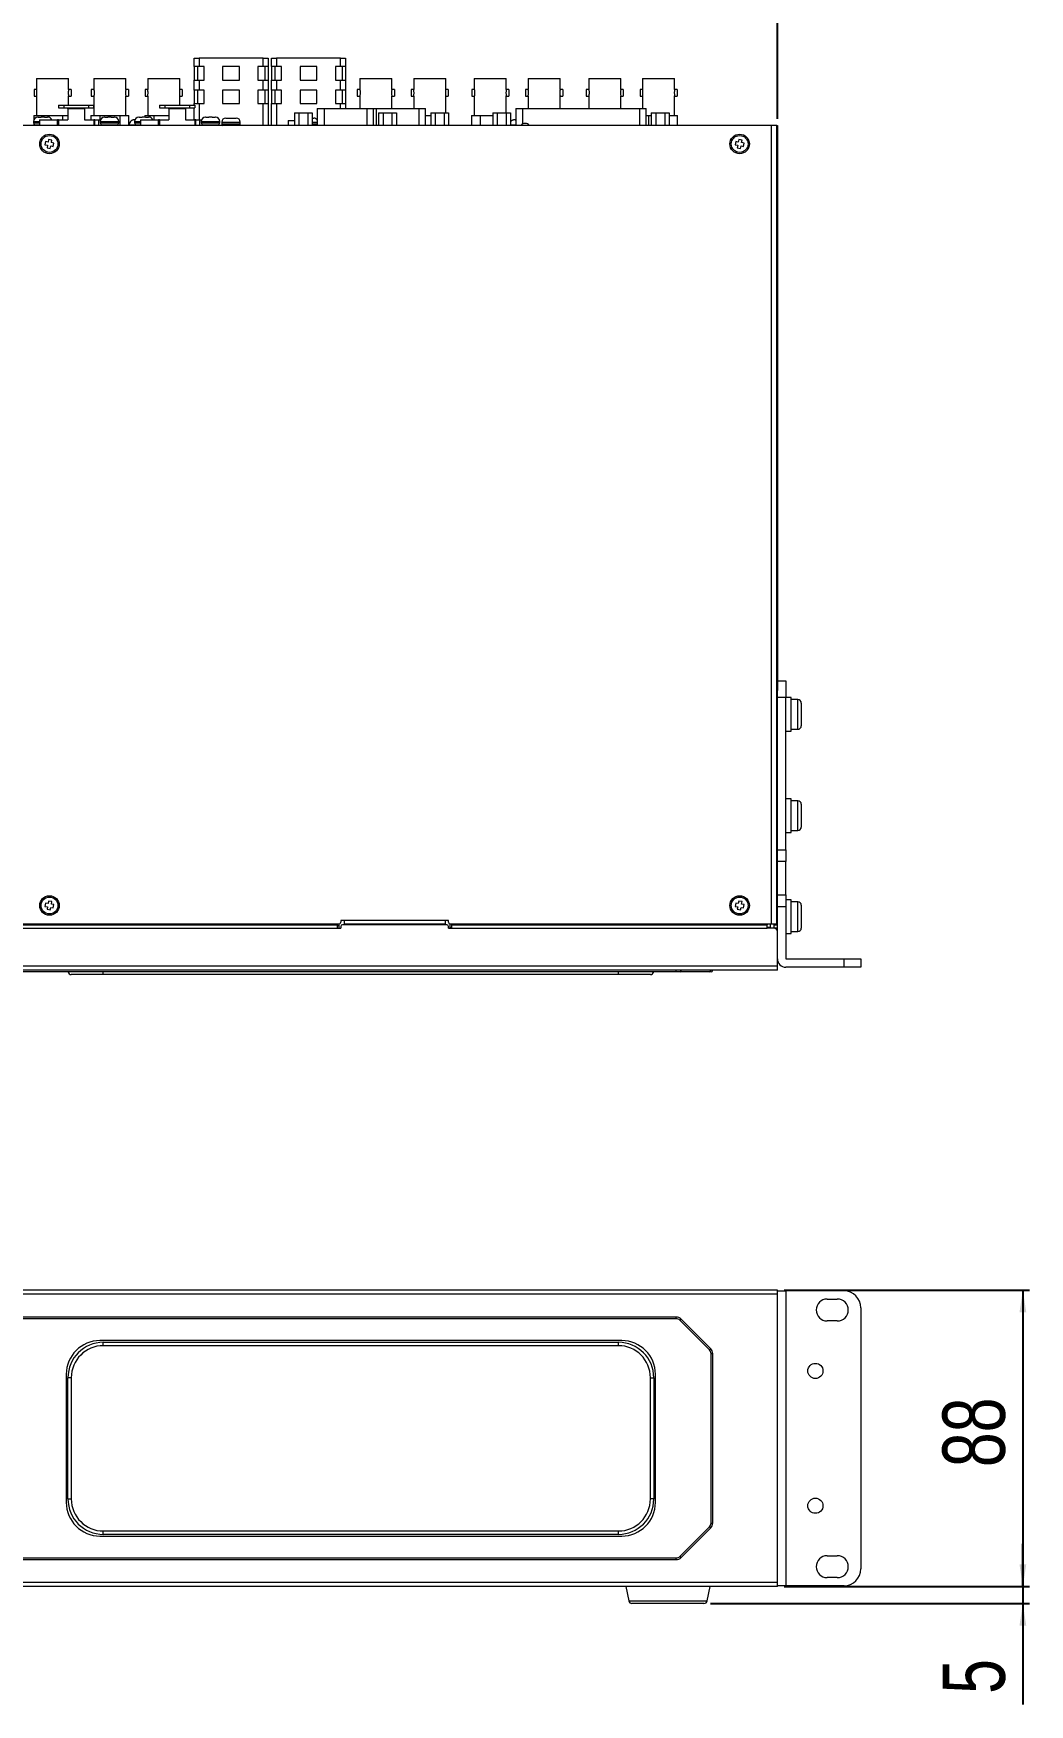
# Model space of a CAD drawing. Header units: millimetres. Extents: x 46 to 564, y 11 to 440.
# Drawn here: x 164.5 to 312.4, y 10.7 to 258.7 of the extents above; entities that cross this region are included whole.
import ezdxf

# ---------------------------------------------------------------- set-up
doc = ezdxf.new("R2010")
doc.units = ezdxf.units.MM
doc.layers.add('圖層0', color=5, linetype='Continuous')
doc.styles.add('SLDTEXTSTYLE0', font='TXT', dxfattribs={"width": 0.75})
doc.dimstyles.new('SLDDIMSTYLE0', dxfattribs={"dimtxt": 9.260417, "dimasz": 3.302, "dimexe": 0, "dimexo": 0.0625, "dimgap": 2.315104, "dimtad": 2, "dimlfac": 2, "dimrnd": 1e-09, "dimzin": 12, "dimdsep": 46, "dimtxsty": 'SLDTEXTSTYLE0', "dimsah": 1, "dimcen": 0.09, "dimadec": 0, "dimazin": 0, "dimtfac": 1, "dimtofl": 0, "dimtmove": 0, "dimatfit": 3, "dimfxl": 1, "dimtolj": 1, "dimtzin": 12, "dimarcsym": 0})
doc.dimstyles.new('SLDDIMSTYLE1', dxfattribs={"dimtxt": 9.260417, "dimasz": 3.302, "dimexe": 0, "dimexo": 0.0625, "dimgap": 2.315104, "dimtad": 2, "dimlfac": 2, "dimrnd": 1e-09, "dimzin": 12, "dimdsep": 46, "dimtxsty": 'SLDTEXTSTYLE0', "dimsah": 1, "dimcen": 0.09, "dimadec": 0, "dimazin": 0, "dimtfac": 1, "dimtofl": 0, "dimtmove": 0, "dimatfit": 3, "dimfxl": 1, "dimtolj": 1, "dimtzin": 12, "dimarcsym": 0})
doc.dimstyles.new('SLDDIMSTYLE2', dxfattribs={"dimtxt": 9.260417, "dimasz": 3.302, "dimexe": 0, "dimexo": 0.0625, "dimgap": 2.315104, "dimtad": 2, "dimlfac": 2, "dimrnd": 1e-09, "dimzin": 4, "dimdsep": 46, "dimtxsty": 'SLDTEXTSTYLE0', "dimsah": 1, "dimcen": 0.09, "dimadec": 0, "dimazin": 0, "dimtfac": 1, "dimtofl": 0, "dimtmove": 0, "dimatfit": 3, "dimfxl": 1, "dimtolj": 1, "dimtzin": 12, "dimarcsym": 0})

# ---------------------------------------------------------------- blocks, each defined once
blk = doc.blocks.new('*D1')
at = {"layer": '圖層0'}
for p, q in [((275.97, 72.23), (312.42, 72.23)), ((311.42, 72.23), (311.42, 28.23)), ((275.97, 28.23), (312.42, 28.23))]:
    blk.add_line(p, q, dxfattribs=at)
for points in [[(311.42, 72.23), (310.92, 68.92), (311.93, 68.92)], [(311.42, 28.23), (311.93, 31.53), (310.92, 31.53)]]:
    blk.add_solid(points, dxfattribs=at)
at = {"layer": '圖層0', "insert": (299.49, 45.95), "char_height": 9.26, "attachment_point": 1, "rotation": 90, "style": 'SLDTEXTSTYLE0'}
blk.add_mtext('88', dxfattribs=at)
blk = doc.blocks.new('*D2')
at = {"layer": '圖層0'}
for p, q in [((311.42, 28.23), (311.42, 34.58)), ((275.97, 28.23), (312.42, 28.23)), ((311.42, 28.23), (311.42, 25.73)), ((265.06, 25.73), (312.42, 25.73)), ((311.42, 25.73), (311.42, 10.72))]:
    blk.add_line(p, q, dxfattribs=at)
for points in [[(311.42, 28.23), (311.93, 31.53), (310.92, 31.53)], [(311.42, 25.73), (310.92, 22.42), (311.93, 22.42)]]:
    blk.add_solid(points, dxfattribs=at)
at = {"layer": '圖層0', "insert": (299.49, 12.31), "char_height": 9.26, "attachment_point": 1, "rotation": 90, "style": 'SLDTEXTSTYLE0'}
blk.add_mtext('5', dxfattribs=at)
blk = doc.blocks.new('*D3')
at = {"layer": '圖層0'}
for p, q in [((58.77, 246.04), (58.77, 263.26)), ((274.97, 246.04), (274.97, 263.26)), ((58.77, 262.26), (274.97, 262.26))]:
    blk.add_line(p, q, dxfattribs=at)
for points in [[(58.77, 262.26), (62.07, 261.75), (62.07, 262.77)], [(274.97, 262.26), (271.66, 262.77), (271.66, 261.75)]]:
    blk.add_solid(points, dxfattribs=at)
at = {"layer": '圖層0', "insert": (151.17, 274.2), "char_height": 9.26, "attachment_point": 1, "style": 'SLDTEXTSTYLE0'}
blk.add_mtext('432.40', dxfattribs=at)

msp = doc.modelspace()

# ---------------------------------------------------------------- linework, layer by layer
at = {"color": 7, "linetype": 'Continuous', "lineweight": 15}
for p, q in [((188.3362, 253.7908), (188.3362, 255.0408)), ((188.3362, 255.0408), (189.0862, 255.0408)), ((189.0862, 253.7908), (188.3362, 253.7908)), ((188.3362, 253.7908), (188.3362, 251.7908)), ((188.8362, 253.7908), (188.8362, 251.7908)), ((189.0862, 255.0408), (189.0862, 253.7908)), ((198.5863, 255.0408), (189.0862, 255.0408)), ((189.8362, 253.7908), (189.0862, 253.7908)), ((189.8362, 251.7908), (189.8362, 253.7908)), ((195.0862, 253.7908), (192.5862, 253.7908)), ((192.5862, 253.7908), (192.5862, 251.7908)), ((195.0862, 251.7908), (195.0862, 253.7908)), ((198.5863, 253.7908), (197.8362, 253.7908)), ((197.8362, 253.7908), (197.8362, 251.7908)), ((198.5863, 253.7908), (198.5863, 255.0408)), ((198.5863, 255.0408), (199.3362, 255.0408)), ((199.3362, 253.7908), (198.5863, 253.7908)), ((198.8363, 253.7908), (198.8363, 251.7908)), ((199.3362, 255.0408), (199.3362, 253.7908)), ((199.3362, 253.7908), (199.3362, 251.7908)), ((199.8362, 253.7908), (199.8362, 255.0408)), ((199.8362, 255.0408), (200.5863, 255.0408)), ((200.5863, 253.7908), (199.8362, 253.7908)), ((199.8362, 253.7908), (199.8362, 251.7908)), ((200.3362, 253.7908), (200.3362, 251.7908)), ((200.5863, 255.0408), (200.5863, 253.7908)), ((210.0862, 255.0408), (200.5863, 255.0408)), ((201.3362, 253.7908), (200.5863, 253.7908)), ((201.3362, 251.7908), (201.3362, 253.7908)), ((206.5862, 253.7908), (204.0863, 253.7908)), ((204.0863, 253.7908), (204.0863, 251.7908)), ((206.5862, 251.7908), (206.5862, 253.7908)), ((210.0862, 253.7908), (209.3362, 253.7908)), ((209.3362, 253.7908), (209.3362, 251.7908)), ((210.0862, 253.7908), (210.0862, 255.0408)), ((210.0862, 255.0408), (210.8362, 255.0408)), ((210.8362, 253.7908), (210.0862, 253.7908)), ((210.3362, 253.7908), (210.3362, 251.7908)), ((210.8362, 255.0408), (210.8362, 253.7908)), ((210.8362, 253.7908), (210.8362, 251.7908)), ((164.9602, 251.9908), (164.9602, 250.3596)), ((164.9602, 251.9908), (169.7102, 251.9908)), ((169.7102, 250.3658), (169.7102, 251.9908)), ((173.4602, 251.9908), (173.4602, 250.3658)), ((173.4602, 251.9908), (178.2102, 251.9908)), ((178.2102, 250.3658), (178.2102, 251.9908)), ((181.4602, 251.9908), (181.4602, 250.3596)), ((181.4602, 251.9908), (186.2102, 251.9908)), ((186.2102, 250.3658), (186.2102, 251.9908)), ((188.3362, 250.2908), (188.3362, 251.7908)), ((188.3362, 251.7908), (189.0862, 251.7908)), ((189.0862, 251.7908), (189.0862, 250.2908)), ((189.0862, 251.7908), (189.8362, 251.7908)), ((192.5862, 251.7908), (195.0862, 251.7908)), ((197.8362, 251.7908), (198.5863, 251.7908)), ((198.5863, 250.2908), (198.5863, 251.7908)), ((198.5863, 251.7908), (199.3362, 251.7908)), ((199.3362, 251.7908), (199.3362, 250.2908)), ((199.8362, 250.2908), (199.8362, 251.7908)), ((199.8362, 251.7908), (200.5863, 251.7908)), ((200.5863, 251.7908), (200.5863, 250.2908)), ((200.5863, 251.7908), (201.3362, 251.7908)), ((204.0863, 251.7908), (206.5862, 251.7908)), ((209.3362, 251.7908), (210.0862, 251.7908)), ((210.0862, 250.2908), (210.0862, 251.7908)), ((210.0862, 251.7908), (210.8362, 251.7908)), ((210.8362, 251.7908), (210.8362, 250.2908)), ((212.9602, 251.9908), (212.9602, 250.3658)), ((212.9602, 251.9908), (217.7102, 251.9908)), ((217.7102, 250.3658), (217.7102, 251.9908)), ((220.9602, 251.9908), (220.9602, 250.3596)), ((220.9602, 251.9908), (225.7102, 251.9908)), ((225.7102, 250.3658), (225.7102, 251.9908)), ((229.9602, 251.9908), (229.9602, 250.3658)), ((229.9602, 251.9908), (234.7102, 251.9908)), ((234.7102, 250.3658), (234.7102, 251.9908)), ((237.9602, 251.9908), (237.9602, 250.3596)), ((237.9602, 251.9908), (242.7102, 251.9908)), ((242.7102, 250.3658), (242.7102, 251.9908)), ((246.9602, 251.9908), (246.9602, 250.3658)), ((246.9602, 251.9908), (251.7102, 251.9908)), ((251.7102, 250.3658), (251.7102, 251.9908)), ((254.9602, 251.9908), (254.9602, 250.3596)), ((254.9602, 251.9908), (259.7102, 251.9908)), ((259.7102, 250.3658), (259.7102, 251.9908)), ((164.9615, 250.3658), (164.5852, 250.3658)), ((164.5852, 250.3658), (164.5852, 249.4158)), ((164.5852, 249.4158), (164.9602, 249.4158)), ((164.9602, 249.4158), (164.9602, 246.5408)), ((168.2338, 248.0408), (168.2338, 247.6408)), ((168.2338, 248.0408), (169.0131, 248.0408)), ((169.0131, 248.0408), (169.0131, 247.6408)), ((169.0131, 248.0408), (172.6545, 248.0408)), ((169.709, 249.4158), (170.0852, 249.4158)), ((170.0852, 250.3658), (169.7102, 250.3658)), ((169.7102, 248.0408), (169.7102, 249.422)), ((170.0852, 250.3658), (170.0852, 249.4158)), ((172.6545, 248.0408), (172.6545, 247.6408)), ((172.6545, 248.0408), (173.4338, 248.0408)), ((173.4602, 250.3658), (173.0852, 250.3658)), ((173.0852, 250.3658), (173.0852, 249.4158)), ((173.0852, 249.4158), (173.4615, 249.4158)), ((173.4338, 248.0408), (173.4338, 247.6408)), ((173.4602, 249.422), (173.4602, 246.5408)), ((178.209, 249.4158), (178.5852, 249.4158)), ((178.5852, 250.3658), (178.2102, 250.3658)), ((178.2102, 246.5408), (178.2102, 249.422)), ((178.5852, 250.3658), (178.5852, 249.4158)), ((181.4615, 250.3658), (181.0852, 250.3658)), ((181.0852, 250.3658), (181.0852, 249.4158)), ((181.0852, 249.4158), (181.4602, 249.4158)), ((181.4602, 249.4158), (181.4602, 246.5408)), ((183.2338, 248.0408), (183.2338, 247.6408)), ((183.2338, 248.0408), (184.0131, 248.0408)), ((184.0131, 248.0408), (184.0131, 247.6408)), ((184.0131, 248.0408), (187.6545, 248.0408)), ((186.209, 249.4158), (186.5852, 249.4158)), ((186.5852, 250.3658), (186.2102, 250.3658)), ((186.2102, 248.0408), (186.2102, 249.422)), ((186.5852, 250.3658), (186.5852, 249.4158)), ((187.6545, 248.0408), (187.6545, 247.6408)), ((187.6545, 248.0408), (188.4338, 248.0408)), ((189.0862, 250.2908), (188.3362, 250.2908)), ((188.3362, 250.2908), (188.3362, 248.2908)), ((188.3362, 248.0408), (188.3362, 248.2908)), ((188.3362, 248.2908), (189.0862, 248.2908)), ((188.4338, 248.0408), (188.4338, 247.6408)), ((188.8362, 250.2908), (188.8362, 248.2908)), ((189.8362, 250.2908), (189.0862, 250.2908)), ((189.0862, 248.2908), (189.8362, 248.2908)), ((189.8362, 248.2908), (189.8362, 250.2908)), ((192.5862, 250.2908), (192.5862, 248.2908)), ((195.0862, 250.2908), (192.5862, 250.2908)), ((192.5862, 248.2908), (195.0862, 248.2908)), ((195.0862, 248.2908), (195.0862, 250.2908)), ((198.5863, 250.2908), (197.8362, 250.2908)), ((197.8362, 250.2908), (197.8362, 248.2908)), ((197.8362, 248.2908), (198.5863, 248.2908)), ((199.3362, 250.2908), (198.5863, 250.2908)), ((198.5863, 248.2908), (199.3362, 248.2908)), ((198.8363, 250.2908), (198.8363, 248.2908)), ((199.3362, 250.2908), (199.3362, 248.2908)), ((199.3362, 248.2908), (199.3362, 245.0489)), ((200.5863, 250.2908), (199.8362, 250.2908)), ((199.8362, 250.2908), (199.8362, 248.2908)), ((199.8362, 245.0489), (199.8362, 248.2908)), ((199.8362, 248.2908), (200.5863, 248.2908)), ((200.3362, 250.2908), (200.3362, 248.2908)), ((201.3362, 250.2908), (200.5863, 250.2908)), ((200.5863, 248.2908), (201.3362, 248.2908)), ((201.3362, 248.2908), (201.3362, 250.2908)), ((204.0863, 250.2908), (204.0863, 248.2908)), ((206.5862, 250.2908), (204.0863, 250.2908)), ((204.0863, 248.2908), (206.5862, 248.2908)), ((206.5862, 248.2908), (206.5862, 250.2908)), ((210.0862, 250.2908), (209.3362, 250.2908)), ((209.3362, 250.2908), (209.3362, 248.2908)), ((209.3362, 248.2908), (210.0862, 248.2908)), ((210.8362, 250.2908), (210.0862, 250.2908)), ((210.0862, 248.2908), (210.8362, 248.2908)), ((210.3362, 250.2908), (210.3362, 248.2908)), ((210.8362, 250.2908), (210.8362, 248.2908)), ((210.8362, 248.2908), (210.8362, 247.5408)), ((212.9602, 250.3658), (212.5852, 250.3658)), ((212.5852, 250.3658), (212.5852, 249.4158)), ((212.5852, 249.4158), (212.9615, 249.4158)), ((212.9602, 249.422), (212.9602, 247.5408)), ((217.709, 249.4158), (218.0852, 249.4158)), ((218.0852, 250.3658), (217.7102, 250.3658)), ((217.7102, 247.5408), (217.7102, 249.422)), ((218.0852, 250.3658), (218.0852, 249.4158)), ((220.9615, 250.3658), (220.5852, 250.3658)), ((220.5852, 250.3658), (220.5852, 249.4158)), ((220.5852, 249.4158), (220.9602, 249.4158)), ((220.9602, 249.4158), (220.9602, 247.5408)), ((225.709, 249.4158), (226.0852, 249.4158)), ((226.0852, 250.3658), (225.7102, 250.3658)), ((225.7102, 246.9408), (225.7102, 249.422)), ((226.0852, 250.3658), (226.0852, 249.4158)), ((229.9602, 250.3658), (229.5852, 250.3658)), ((229.5852, 250.3658), (229.5852, 249.4158)), ((229.5852, 249.4158), (229.9615, 249.4158)), ((229.9602, 249.422), (229.9602, 246.5408)), ((234.709, 249.4158), (235.0852, 249.4158)), ((235.0852, 250.3658), (234.7102, 250.3658)), ((234.7102, 246.9408), (234.7102, 249.422)), ((235.0852, 250.3658), (235.0852, 249.4158)), ((237.9615, 250.3658), (237.5852, 250.3658)), ((237.5852, 250.3658), (237.5852, 249.4158)), ((237.5852, 249.4158), (237.9602, 249.4158)), ((237.9602, 249.4158), (237.9602, 247.5408)), ((242.709, 249.4158), (243.0852, 249.4158)), ((243.0852, 250.3658), (242.7102, 250.3658)), ((242.7102, 247.5408), (242.7102, 249.422)), ((243.0852, 250.3658), (243.0852, 249.4158)), ((246.9602, 250.3658), (246.5852, 250.3658)), ((246.5852, 250.3658), (246.5852, 249.4158)), ((246.5852, 249.4158), (246.9615, 249.4158)), ((246.9602, 249.422), (246.9602, 247.5408)), ((251.709, 249.4158), (252.0852, 249.4158)), ((252.0852, 250.3658), (251.7102, 250.3658)), ((251.7102, 247.5408), (251.7102, 249.422)), ((252.0852, 250.3658), (252.0852, 249.4158)), ((254.9615, 250.3658), (254.5852, 250.3658)), ((254.5852, 250.3658), (254.5852, 249.4158)), ((254.5852, 249.4158), (254.9602, 249.4158)), ((254.9602, 249.4158), (254.9602, 247.5408)), ((259.709, 249.4158), (260.0852, 249.4158)), ((260.0852, 250.3658), (259.7102, 250.3658)), ((259.7102, 246.5408), (259.7102, 249.422)), ((260.0852, 250.3658), (260.0852, 249.4158)), ((164.5088, 245.6408), (164.5088, 245.4408)), ((164.5352, 246.5408), (164.5352, 245.8242)), ((164.5352, 246.5408), (165.8522, 246.5408)), ((165.2033, 246.2908), (165.1361, 246.2878)), ((165.2033, 246.2908), (165.6338, 246.2908)), ((165.4088, 245.8908), (165.4088, 245.0489)), ((165.4088, 245.8908), (168.0838, 245.8908)), ((165.6346, 246.2878), (165.6338, 246.2908)), ((165.8522, 246.5408), (165.8522, 246.2903)), ((165.8522, 246.5408), (167.3352, 246.5408)), ((166.1338, 246.2908), (166.1331, 246.2878)), ((166.1338, 246.2908), (166.5644, 246.2908)), ((166.6316, 246.2878), (166.5644, 246.2908)), ((167.3352, 246.5408), (168.8183, 246.5408)), ((168.0838, 245.0489), (168.0838, 245.8908)), ((168.1923, 245.8908), (168.0838, 245.8908)), ((168.1923, 245.8908), (168.1923, 245.0489)), ((168.1923, 245.8908), (169.5838, 245.8908)), ((168.2338, 247.6408), (169.0131, 247.6408)), ((168.8183, 246.5408), (168.8183, 245.8908)), ((168.8183, 246.5408), (169.5838, 246.5408)), ((169.0131, 247.6408), (172.6545, 247.6408)), ((169.5666, 247.6304), (169.48, 247.6304)), ((172.0838, 247.5158), (169.5838, 247.5158)), ((169.5838, 247.5158), (169.5838, 245.8908)), ((172.0838, 247.5158), (172.0838, 245.8908)), ((172.0838, 245.8908), (173.4754, 245.8908)), ((172.1877, 247.6304), (172.1011, 247.6304)), ((172.6545, 247.6408), (173.4338, 247.6408)), ((173.0352, 246.5408), (173.0352, 245.8908)), ((173.0352, 246.5408), (174.3522, 246.5408)), ((173.4754, 245.8908), (173.4754, 245.0489)), ((173.5838, 245.8908), (173.4754, 245.8908)), ((173.5838, 245.0489), (173.5838, 245.8908)), ((173.5838, 245.8908), (174.1671, 245.8908)), ((174.1671, 245.8908), (174.1671, 245.0489)), ((174.1671, 245.8908), (174.4588, 245.8908)), ((174.3522, 246.5408), (174.3522, 245.8908)), ((174.3522, 246.5408), (175.8352, 246.5408)), ((174.4088, 245.6408), (174.4088, 245.4408)), ((175.1033, 246.2908), (175.0361, 246.2878)), ((175.1033, 246.2908), (175.5338, 246.2908)), ((175.5346, 246.2878), (175.5338, 246.2908)), ((175.8352, 246.5408), (177.3183, 246.5408)), ((176.0338, 246.2908), (176.0331, 246.2878)), ((176.0338, 246.2908), (176.4644, 246.2908)), ((176.5316, 246.2878), (176.4644, 246.2908)), ((177.1588, 245.4408), (177.1588, 245.6408)), ((177.3183, 246.5408), (177.3183, 245.0489)), ((177.3183, 246.5408), (178.6352, 246.5408)), ((178.6352, 245.0489), (178.6352, 246.5408)), ((179.5088, 245.6408), (179.5088, 245.4408)), ((179.518, 245.8908), (179.5588, 245.8908)), ((180.2033, 246.2908), (180.1361, 246.2878)), ((180.2033, 246.2908), (180.6338, 246.2908)), ((180.4088, 245.8908), (180.4088, 245.0489)), ((180.4088, 245.8908), (183.0838, 245.8908)), ((180.6346, 246.2878), (180.6338, 246.2908)), ((181.0352, 246.5408), (181.0352, 246.2893)), ((181.0352, 246.5408), (182.3522, 246.5408)), ((181.1338, 246.2908), (181.1331, 246.2878)), ((181.1338, 246.2908), (181.5644, 246.2908)), ((181.6316, 246.2878), (181.5644, 246.2908)), ((182.3522, 246.5408), (182.3522, 245.8908)), ((182.3522, 246.5408), (183.8352, 246.5408)), ((183.0838, 245.0489), (183.0838, 245.8908)), ((183.1923, 245.8908), (183.0838, 245.8908)), ((183.1923, 245.8908), (183.1923, 245.0489)), ((183.1923, 245.8908), (184.5838, 245.8908)), ((183.2338, 247.6408), (184.0131, 247.6408)), ((183.8352, 246.5408), (184.5838, 246.5408)), ((184.0131, 247.6408), (187.6545, 247.6408)), ((184.5666, 247.6304), (184.48, 247.6304)), ((187.0838, 247.5158), (184.5838, 247.5158)), ((184.5838, 247.5158), (184.5838, 245.8908)), ((187.0838, 247.5158), (187.0838, 245.8908)), ((187.0838, 245.8908), (188.4754, 245.8908)), ((187.1877, 247.6304), (187.1011, 247.6304)), ((187.6545, 247.6408), (188.4338, 247.6408)), ((188.3362, 245.8908), (188.3362, 247.6408)), ((188.4754, 245.8908), (188.4754, 245.0489)), ((188.5838, 245.8908), (188.4754, 245.8908)), ((188.5838, 245.0489), (188.5838, 245.8908)), ((188.5838, 245.8908), (189.1671, 245.8908)), ((189.1671, 245.8908), (189.1671, 245.0489)), ((189.1671, 245.8908), (189.4588, 245.8908)), ((189.4088, 245.6408), (189.4088, 245.4408)), ((190.1033, 246.2908), (190.0361, 246.2878)), ((190.1033, 246.2908), (190.5338, 246.2908)), ((190.5346, 246.2878), (190.5338, 246.2908)), ((191.0338, 246.2908), (191.0331, 246.2878)), ((191.0338, 246.2908), (191.4644, 246.2908)), ((191.5316, 246.2878), (191.4644, 246.2908)), ((192.1588, 245.4408), (192.1588, 245.6408)), ((192.4602, 245.5408), (192.4602, 245.2908)), ((193.0602, 246.1408), (193.8352, 246.1408)), ((193.8352, 246.1408), (194.6102, 246.1408)), ((195.2102, 245.2908), (195.2102, 245.5408)), ((202.3162, 245.7908), (202.3162, 245.0489)), ((202.3162, 245.7908), (203.2383, 245.7908)), ((203.2383, 246.9408), (203.2383, 245.0489)), ((203.2383, 246.9408), (203.9023, 246.9408)), ((203.9023, 246.9408), (203.9023, 245.0489)), ((203.9023, 246.9408), (205.2302, 246.9408)), ((205.2302, 246.9408), (205.2302, 245.0489)), ((205.2302, 246.9408), (205.8942, 246.9408)), ((205.8942, 246.9408), (205.8942, 245.0489)), ((205.8942, 246.1408), (206.1102, 246.1408)), ((206.6462, 247.5408), (206.6462, 245.0489)), ((206.6462, 247.5408), (207.6462, 247.5408)), ((207.6462, 247.5408), (213.9863, 247.5408)), ((213.9863, 247.5408), (214.9863, 247.5408)), ((214.9863, 245.0489), (214.9863, 247.5408)), ((214.9863, 247.5408), (215.3962, 247.5408)), ((215.3962, 247.5408), (221.7363, 247.5408)), ((215.7383, 246.9408), (215.7383, 245.0489)), ((215.7383, 246.9408), (216.4023, 246.9408)), ((216.4023, 246.9408), (216.4023, 245.0489)), ((216.4023, 246.9408), (217.7302, 246.9408)), ((217.7302, 246.9408), (217.7302, 245.0489)), ((217.7302, 246.9408), (218.3942, 246.9408)), ((218.3942, 246.9408), (218.3942, 245.0489)), ((221.7363, 247.5408), (222.7363, 247.5408)), ((222.7363, 245.0489), (222.7363, 247.5408)), ((222.7363, 246.5408), (223.3352, 246.5408)), ((223.3352, 246.5408), (223.4883, 246.5408)), ((223.4883, 246.9408), (223.4883, 245.0489)), ((223.4883, 246.9408), (224.1523, 246.9408)), ((224.1523, 246.9408), (224.1523, 245.0489)), ((224.1523, 246.9408), (225.4802, 246.9408)), ((225.4802, 246.9408), (225.4802, 245.0489)), ((225.4802, 246.9408), (226.1442, 246.9408)), ((226.1442, 246.9408), (226.1442, 245.0489)), ((229.5352, 246.5408), (229.5352, 245.0489)), ((229.5352, 246.5408), (230.8522, 246.5408)), ((230.8522, 246.5408), (230.8522, 245.0489)), ((230.8522, 246.5408), (232.3352, 246.5408)), ((232.3352, 246.5408), (232.6883, 246.5408)), ((232.6883, 246.9408), (232.6883, 245.0489)), ((232.6883, 246.9408), (233.3523, 246.9408)), ((233.3523, 246.9408), (233.3523, 245.0489)), ((233.3523, 246.9408), (234.6802, 246.9408)), ((234.6802, 246.9408), (234.6802, 245.0489)), ((234.6802, 246.9408), (235.3442, 246.9408)), ((235.3442, 246.9408), (235.3442, 245.0489)), ((236.018, 245.8908), (236.1082, 245.8908)), ((236.1082, 247.5408), (236.1082, 245.0489)), ((236.1082, 247.5408), (237.1082, 247.5408)), ((237.1082, 247.5408), (254.4743, 247.5408)), ((254.4743, 247.5408), (255.4743, 247.5408)), ((255.4743, 245.0489), (255.4743, 247.5408)), ((255.4743, 246.5408), (255.8522, 246.5408)), ((255.8522, 246.5408), (255.8522, 245.0489)), ((255.8522, 246.5408), (256.2383, 246.5408)), ((256.2383, 246.9408), (256.2383, 245.0489)), ((256.2383, 246.9408), (256.9023, 246.9408)), ((256.9023, 246.9408), (256.9023, 245.0489)), ((256.9023, 246.9408), (258.2302, 246.9408)), ((258.2302, 246.9408), (258.2302, 245.0489)), ((258.2302, 246.9408), (258.8942, 246.9408)), ((258.8942, 246.9408), (258.8942, 245.0489)), ((258.8942, 246.5408), (260.1352, 246.5408)), ((260.1352, 245.0489), (260.1352, 246.5408)), ((274.1162, 245.0489), (59.6163, 245.0489)), ((164.5352, 245.3177), (164.5352, 245.0489)), ((164.8088, 245.1408), (165.4088, 245.1408)), ((165.1338, 245.1408), (165.1338, 245.0489)), ((174.7088, 245.1408), (176.8588, 245.1408)), ((175.0338, 245.1408), (175.0338, 245.0489)), ((176.5338, 245.0489), (176.5338, 245.1408)), ((178.7102, 245.1408), (178.7102, 245.0489)), ((179.8088, 245.1408), (180.4088, 245.1408)), ((180.1338, 245.1408), (180.1338, 245.0489)), ((189.7088, 245.1408), (191.8588, 245.1408)), ((190.0338, 245.1408), (190.0338, 245.0489)), ((191.5338, 245.0489), (191.5338, 245.1408)), ((274.1162, 126.5489), (274.1162, 245.0489)), ((274.8663, 245.0489), (274.1162, 245.0489)), ((274.8663, 126.5489), (274.8663, 245.0489)), ((274.8663, 245.0408), (274.9662, 245.0408)), ((274.9662, 245.0408), (274.9662, 161.1773)), ((166.2986, 242.6607), (166.2057, 242.1694)), ((166.2057, 242.1694), (166.5741, 242.0997)), ((166.6671, 242.591), (166.2986, 242.6607)), ((166.5741, 242.0997), (166.5045, 241.7312)), ((166.5045, 241.7312), (166.9958, 241.6383)), ((166.7367, 242.9595), (166.6671, 242.591)), ((167.228, 242.8666), (166.7367, 242.9595)), ((166.9958, 241.6383), (167.0654, 242.0068)), ((167.0654, 242.0068), (167.4339, 241.9371)), ((167.1584, 242.4981), (167.228, 242.8666)), ((167.5268, 242.4284), (167.1584, 242.4981)), ((167.4339, 241.9371), (167.5268, 242.4284)), ((268.7986, 242.6607), (268.7057, 242.1694)), ((268.7057, 242.1694), (269.0741, 242.0997)), ((269.1671, 242.591), (268.7986, 242.6607)), ((269.0741, 242.0997), (269.0045, 241.7312)), ((269.0045, 241.7312), (269.4958, 241.6383)), ((269.2367, 242.9595), (269.1671, 242.591)), ((269.728, 242.8666), (269.2367, 242.9595)), ((269.4958, 241.6383), (269.5654, 242.0068)), ((269.5654, 242.0068), (269.9339, 241.9371)), ((269.6583, 242.4981), (269.728, 242.8666)), ((270.0268, 242.4284), (269.6583, 242.4981)), ((269.9339, 241.9371), (270.0268, 242.4284)), ((274.9662, 162.6408), (276.2163, 162.6408)), ((276.2163, 162.6408), (276.2163, 160.1408)), ((274.9662, 160.1408), (274.9662, 161.1773)), ((276.2163, 160.1408), (274.9662, 160.1408)), ((274.9662, 137.5764), (274.9662, 160.1408)), ((277.0163, 160.1408), (276.2163, 160.1408)), ((276.2163, 137.5764), (276.2163, 160.1408)), ((277.0163, 155.1408), (277.0163, 160.1408)), ((278.0162, 159.8408), (277.0163, 159.8408)), ((278.5162, 159.3408), (278.5162, 155.9408)), ((276.2163, 155.1408), (277.0163, 155.1408)), ((277.0163, 155.4408), (278.0162, 155.4408)), ((277.0163, 145.1408), (276.2163, 145.1408)), ((277.0163, 140.1408), (277.0163, 145.1408)), ((278.0162, 144.8408), (277.0163, 144.8408)), ((278.5162, 144.3408), (278.5162, 140.9408)), ((276.2163, 140.1408), (277.0163, 140.1408)), ((277.0163, 140.4408), (278.0162, 140.4408)), ((274.9662, 137.5764), (276.2163, 137.5764)), ((274.9662, 135.8086), (274.9662, 137.5764)), ((276.2163, 137.5764), (276.2163, 135.8086)), ((276.2163, 135.8086), (274.9662, 135.8086)), ((274.9662, 130.8731), (274.9662, 135.8086)), ((276.2163, 130.8731), (276.2163, 135.8086)), ((166.2986, 129.6607), (166.2057, 129.1694)), ((166.2057, 129.1694), (166.5741, 129.0997)), ((166.6671, 129.591), (166.2986, 129.6607)), ((166.5741, 129.0997), (166.5045, 128.7312)), ((166.7367, 129.9595), (166.6671, 129.591)), ((167.228, 129.8666), (166.7367, 129.9595)), ((166.9958, 128.6383), (167.0654, 129.0068)), ((167.0654, 129.0068), (167.4339, 128.9371)), ((167.1584, 129.4981), (167.228, 129.8666)), ((167.5268, 129.4284), (167.1584, 129.4981)), ((167.4339, 128.9371), (167.5268, 129.4284)), ((268.7986, 129.6607), (268.7057, 129.1694)), ((268.7057, 129.1694), (269.0741, 129.0997)), ((269.1671, 129.591), (268.7986, 129.6607)), ((269.0741, 129.0997), (269.0045, 128.7312)), ((269.2367, 129.9595), (269.1671, 129.591)), ((269.728, 129.8666), (269.2367, 129.9595)), ((269.4958, 128.6383), (269.5654, 129.0068)), ((269.5654, 129.0068), (269.9339, 128.9371)), ((269.6583, 129.4981), (269.728, 129.8666)), ((270.0268, 129.4284), (269.6583, 129.4981)), ((269.9339, 128.9371), (270.0268, 129.4284)), ((274.9662, 130.8731), (276.2163, 130.8731)), ((274.9662, 129.1053), (274.9662, 130.8731)), ((276.2163, 129.1053), (274.9662, 129.1053)), ((274.9662, 125.4408), (274.9662, 129.1053)), ((276.2163, 130.8731), (276.2163, 129.1053)), ((277.0163, 130.1408), (276.2163, 130.1408)), ((276.2163, 129.1053), (276.2163, 121.3908)), ((277.0163, 125.1408), (277.0163, 130.1408)), ((278.0162, 129.8408), (277.0163, 129.8408)), ((278.5162, 129.3408), (278.5162, 125.9408)), ((209.8663, 126.5489), (123.8662, 126.5489)), ((166.5045, 128.7312), (166.9958, 128.6383)), ((209.6162, 126.5489), (209.6162, 126.4408)), ((209.8663, 126.5489), (209.8663, 125.9408)), ((210.6162, 127.0489), (210.1162, 127.0489)), ((210.1162, 127.0489), (210.1162, 126.7989)), ((225.6162, 127.0489), (210.6162, 127.0489)), ((210.6162, 127.0489), (210.6162, 126.5489)), ((225.6162, 126.5489), (210.6162, 126.5489)), ((210.6162, 126.4408), (210.6162, 126.5489)), ((226.1162, 127.0489), (225.6162, 127.0489)), ((225.6162, 127.0489), (225.6162, 126.5489)), ((225.6162, 126.5489), (225.6162, 126.4408)), ((226.1162, 126.7989), (226.1162, 127.0489)), ((226.3663, 125.9408), (226.3663, 126.5489)), ((274.1162, 126.5489), (226.3663, 126.5489)), ((226.6162, 126.4408), (226.6162, 126.5489)), ((269.0045, 128.7312), (269.4958, 128.6383)), ((273.4663, 126.5489), (273.4663, 126.4408)), ((273.9663, 125.9408), (273.9663, 126.5489)), ((274.8663, 126.5489), (274.1162, 126.5489)), ((274.4663, 126.5489), (274.4663, 126.4408)), ((274.8663, 126.6908), (274.9662, 126.6908)), ((124.1162, 126.4408), (209.6162, 126.4408)), ((124.1162, 125.9408), (209.6162, 125.9408)), ((209.6162, 126.4408), (209.6162, 125.9408)), ((209.6162, 126.3093), (209.8663, 126.3093)), ((209.6162, 125.9408), (210.1162, 125.9408)), ((210.1162, 126.1908), (210.1162, 125.9408)), ((225.8662, 126.4408), (210.3662, 126.4408)), ((226.1162, 125.9408), (226.1162, 126.1908)), ((226.1162, 125.9408), (226.6162, 125.9408)), ((226.6162, 125.9908), (226.3663, 125.9908)), ((226.6162, 126.4408), (273.4663, 126.4408)), ((226.6162, 125.9408), (226.6162, 126.4408)), ((226.6162, 125.9408), (273.4663, 125.9408)), ((273.4663, 125.9408), (273.4663, 126.4408)), ((273.4663, 126.0908), (273.9663, 126.0908)), ((273.9663, 125.9908), (273.4663, 125.9908)), ((274.4663, 125.9408), (273.4663, 125.9408)), ((274.4663, 126.4408), (274.9662, 126.4408)), ((274.4663, 125.9408), (274.4663, 126.4408)), ((274.9662, 125.9408), (274.4663, 125.9408)), ((274.9662, 120.2908), (274.9662, 125.4408)), ((276.2163, 125.1408), (277.0163, 125.1408)), ((277.0163, 125.4408), (278.0162, 125.4408)), ((274.9662, 120.2908), (58.7663, 120.2908)), ((274.9662, 119.6908), (58.7663, 119.6908)), ((259.952, 119.4408), (73.7805, 119.4408)), ((174.8662, 119.0408), (170.1162, 119.0408)), ((251.3662, 119.0408), (174.8662, 119.0408)), ((256.1162, 119.0408), (251.3662, 119.0408)), ((259.952, 119.4408), (259.952, 119.6908)), ((260.4824, 119.4408), (259.952, 119.4408)), ((264.8966, 119.4408), (260.4824, 119.4408)), ((265.1163, 119.4408), (264.8966, 119.4408)), ((274.9662, 119.6908), (274.9662, 120.2908)), ((276.2163, 121.3908), (284.8662, 121.3908)), ((284.8662, 120.1408), (276.2163, 120.1408)), ((284.8662, 120.1408), (284.8662, 121.3908)), ((284.8662, 121.3908), (287.3662, 121.3908)), ((287.3662, 120.1408), (284.8662, 120.1408)), ((287.3662, 121.3908), (287.3662, 120.1408)), ((274.9662, 72.2262), (58.7663, 72.2262)), ((274.9662, 71.6262), (274.9662, 72.2262)), ((274.9662, 72.1012), (276.2163, 72.1012)), ((276.2163, 72.1012), (276.2163, 28.3512)), ((284.8662, 72.1012), (276.2163, 72.1012)), ((274.9662, 71.6262), (58.7663, 71.6262)), ((274.9662, 28.8262), (274.9662, 71.6262)), ((282.3663, 70.9012), (283.8662, 70.9012)), ((287.3662, 69.6012), (287.3662, 30.8512)), ((259.952, 68.2262), (73.7805, 68.2262)), ((259.952, 67.9762), (73.7805, 67.9762)), ((259.952, 67.9762), (259.952, 68.2262)), ((264.8966, 63.3423), (260.4824, 67.7565)), ((260.6591, 67.9333), (265.0734, 63.5191)), ((283.8662, 67.6512), (282.3663, 67.6512)), ((251.8662, 64.7262), (174.3662, 64.7262)), ((174.8662, 63.9762), (174.8662, 64.4762)), ((174.8662, 64.4762), (251.3662, 64.4762)), ((251.3662, 63.9762), (174.8662, 63.9762)), ((251.3662, 63.9762), (251.3662, 64.4762)), ((265.1163, 62.812), (265.3662, 62.812)), ((265.1163, 37.6404), (265.1163, 62.812)), ((265.3662, 37.6404), (265.3662, 62.812)), ((169.3662, 59.7262), (169.3662, 40.7262)), ((256.8663, 40.7262), (256.8663, 59.7262)), ((170.1162, 59.2262), (169.6162, 59.2262)), ((169.6162, 41.2262), (169.6162, 59.2262)), ((170.1162, 59.2262), (170.1162, 41.2262)), ((256.1162, 41.2262), (256.1162, 59.2262)), ((256.1162, 59.2262), (256.6162, 59.2262)), ((256.6162, 59.2262), (256.6162, 41.2262)), ((169.6162, 41.2262), (170.1162, 41.2262)), ((256.6162, 41.2262), (256.1162, 41.2262)), ((265.1163, 37.6404), (265.3662, 37.6404)), ((174.3662, 35.7262), (251.8662, 35.7262)), ((174.8662, 35.9762), (174.8662, 36.4762)), ((174.8662, 36.4762), (251.3662, 36.4762)), ((251.3662, 35.9762), (174.8662, 35.9762)), ((251.3662, 35.9762), (251.3662, 36.4762)), ((260.4824, 32.6959), (264.8966, 37.1101)), ((265.0734, 36.9333), (260.6591, 32.5191)), ((73.7805, 32.4762), (259.952, 32.4762)), ((259.952, 32.2262), (259.952, 32.4762)), ((282.3663, 32.8012), (283.8662, 32.8012)), ((73.7805, 32.2262), (259.952, 32.2262)), ((274.9662, 28.8262), (58.7663, 28.8262)), ((274.9662, 28.2262), (58.7663, 28.2262)), ((252.4663, 28.2262), (252.8859, 26.1281)), ((264.5466, 26.1281), (264.9662, 28.2262)), ((274.9662, 28.2262), (274.9662, 28.8262)), ((276.2163, 28.3512), (274.9662, 28.3512)), ((284.8662, 28.3512), (276.2163, 28.3512)), ((283.8662, 29.5512), (282.3663, 29.5512)), ((258.7162, 25.7262), (253.3761, 25.7262)), ((264.0563, 25.7262), (258.7162, 25.7262))]:
    msp.add_line(p, q, dxfattribs=at)
at = {"color": 8, "linetype": 'Continuous', "lineweight": 15}
for p, q in [((189.0862, 248.2908), (189.0862, 245.8908)), ((198.5863, 245.0489), (198.5863, 248.2908)), ((200.5863, 248.2908), (200.5863, 245.0489)), ((210.0862, 247.5408), (210.0862, 248.2908)), ((164.5088, 245.6408), (165.4088, 245.6408)), ((174.4088, 245.6408), (177.1588, 245.6408)), ((179.5088, 245.6408), (180.4088, 245.6408)), ((189.4088, 245.6408), (192.1588, 245.6408)), ((192.4602, 245.5408), (193.8352, 245.5408)), ((193.8352, 245.5408), (195.2102, 245.5408)), ((205.8942, 245.5408), (206.6462, 245.5408)), ((207.6462, 247.5408), (207.6462, 245.0489)), ((213.9863, 247.5408), (213.9863, 245.0489)), ((215.3962, 247.5408), (215.3962, 245.0489)), ((221.7363, 247.5408), (221.7363, 245.0489)), ((237.1082, 247.5408), (237.1082, 245.2326)), ((254.4743, 247.5408), (254.4743, 245.0489)), ((164.5088, 245.4408), (165.4088, 245.4408)), ((174.4088, 245.4408), (177.1588, 245.4408)), ((178.7102, 245.1408), (179.8088, 245.1408)), ((179.5088, 245.4408), (180.4088, 245.4408)), ((189.4088, 245.4408), (192.1588, 245.4408)), ((192.4602, 245.2908), (193.8352, 245.2908)), ((193.8352, 245.2908), (195.2102, 245.2908)), ((205.8942, 245.2908), (206.6462, 245.2908)), ((235.3442, 245.1408), (236.1082, 245.1408)), ((278.0162, 155.4408), (278.0162, 159.8408)), ((278.0162, 140.4408), (278.0162, 144.8408)), ((278.0162, 125.4408), (278.0162, 129.8408)), ((174.8662, 119.0408), (174.8662, 119.4408)), ((251.3662, 119.0408), (251.3662, 119.4408)), ((252.8859, 26.1281), (264.5466, 26.1281))]:
    msp.add_line(p, q, dxfattribs=at)
at = {"color": 7, "linetype": 'Continuous', "lineweight": 15, "flags": 128}
for points in [[(165.6338, 246.2908), (165.6338, 246.2908)], [(166.1338, 246.2908), (166.1338, 246.2908)], [(175.5338, 246.2908), (175.5338, 246.2908)], [(176.0338, 246.2908), (176.0338, 246.2908)], [(180.6338, 246.2908), (180.6338, 246.2908)], [(181.1338, 246.2908), (181.1338, 246.2908)], [(190.5338, 246.2908), (190.5338, 246.2908)], [(191.0338, 246.2908), (191.0338, 246.2908)], [(260.4824, 67.7565), (260.5169, 67.791), (260.55, 67.8242), (260.5806, 67.8547), (260.6074, 67.8815), (260.6293, 67.9035), (260.6457, 67.9198), (260.6557, 67.9299), (260.6591, 67.9333)], [(264.8966, 63.3423), (264.9311, 63.3768), (264.9642, 63.41), (264.9948, 63.4405), (265.0216, 63.4673), (265.0436, 63.4893), (265.0599, 63.5056), (265.07, 63.5157), (265.0734, 63.5191)], [(265.0734, 36.9333), (265.07, 36.9367), (265.0599, 36.9468), (265.0436, 36.9631), (265.0216, 36.9851), (264.9948, 37.0119), (264.9642, 37.0424), (264.9311, 37.0756), (264.8966, 37.1101)], [(260.6591, 32.5191), (260.6557, 32.5225), (260.6457, 32.5325), (260.6293, 32.5489), (260.6074, 32.5709), (260.5806, 32.5976), (260.55, 32.6282), (260.5169, 32.6614), (260.4824, 32.6959)]]:
    msp.add_lwpolyline(points, dxfattribs=at)
at = {"color": 7, "linetype": 'Continuous', "lineweight": 15}
for centre, radius in [((166.8662, 242.2989), 1.45), ((166.8662, 242.2989), 1.25), ((269.3662, 242.2989), 1.45), ((269.3662, 242.2989), 1.25), ((166.8662, 129.2989), 1.45), ((166.8662, 129.2989), 1.25), ((269.3662, 129.2989), 1.45), ((269.3662, 129.2989), 1.25), ((280.6162, 60.2262), 1.125), ((280.6162, 40.2262), 1.125)]:
    msp.add_circle(centre, radius, dxfattribs=at)
for centre, radius, start, end in [((180.56, 249.8909), 2.3973, 168.572584, 191.278383), ((220.0597, 249.8909), 2.397, 168.571191, 191.27955), ((237.0601, 249.8909), 2.3973, 168.572862, 191.277879), ((254.0597, 249.8909), 2.397, 168.571191, 191.27955), ((165.1588, 245.6408), 0.65, 92.147352, 180), ((166.6088, 245.6408), 0.65, 22.619865, 87.845823), ((169.2916, 247.5303), 0.2926, 357.158596, 19.997949), ((172.3761, 247.5303), 0.2926, 160.002466, 182.840989), ((175.0588, 245.6408), 0.65, 92.147352, 180), ((176.5088, 245.6408), 0.65, 0, 87.845823), ((179.4602, 245.1408), 0.75, 123.977893, 180), ((180.1588, 245.6408), 0.65, 92.147352, 180), ((181.6088, 245.6408), 0.65, 22.619865, 87.845823), ((184.2917, 247.5303), 0.2925, 357.156199, 19.998979), ((187.3761, 247.5303), 0.2926, 160.003033, 182.841789), ((190.0588, 245.6408), 0.65, 92.147352, 180), ((191.5088, 245.6408), 0.65, 0, 87.845823), ((193.0602, 245.5408), 0.6, 90, 180), ((194.6102, 245.5408), 0.6, 0, 90), ((206.1102, 245.5408), 0.6, 26.718569, 90), ((235.9602, 245.1408), 0.75, 123.977893, 145.229906), ((164.8088, 245.4408), 0.3, 180, 270), ((174.7088, 245.4408), 0.3, 180, 270), ((176.8588, 245.4408), 0.3, 270, 0), ((179.8088, 245.4408), 0.3, 180, 270), ((189.7088, 245.4408), 0.3, 180, 270), ((191.8588, 245.4408), 0.3, 270, 0), ((192.7102, 245.2908), 0.25, 180, 255.400918), ((194.9602, 245.2908), 0.25, 284.599082, 0), ((206.4602, 245.2908), 0.25, 284.599082, 318.051136), ((237.5162, 244.6033), 0.75, 35.685335, 144.314665), ((278.0162, 159.3408), 0.5, 0, 90), ((278.0162, 155.9408), 0.5, 270, 0), ((278.0162, 144.3408), 0.5, 0, 90), ((278.0162, 140.9408), 0.5, 270, 0), ((278.0162, 129.3408), 0.5, 0, 90), ((209.8662, 126.7989), 0.25, 270, 0), ((226.3662, 126.7989), 0.25, 180, 270), ((210.3662, 126.1908), 0.25, 90, 180), ((225.8662, 126.1908), 0.25, 0, 90), ((274.4662, 125.4408), 0.5, 0, 90), ((278.0162, 125.9408), 0.5, 270, 0), ((170.1162, 119.5408), 0.5, 191.536959, 270), ((256.1162, 119.5408), 0.5, 270, 348.463041), ((260.4382, 119.6596), 0.2232, 281.420182, 8.05006), ((264.8524, 119.6596), 0.2232, 281.42142, 8.048822), ((265.1162, 119.6908), 0.25, 270, 0), ((276.2162, 121.3908), 1.25, 180, 270), ((284.8662, 69.6012), 2.5, 0, 90), ((282.3662, 69.2762), 1.625, 90, 270), ((283.8662, 69.2762), 1.625, 270, 90), ((259.952, 67.2262), 1, 45, 90), ((259.952, 67.2262), 0.75, 45, 90), ((174.3662, 59.7262), 5, 90, 180), ((251.8662, 59.7262), 5, 0, 90), ((174.8662, 59.2262), 5.25, 90, 180), ((174.8662, 59.2262), 4.75, 90, 180), ((251.3662, 59.2262), 5.25, 0, 90), ((251.3662, 59.2262), 4.75, 0, 90), ((264.3662, 62.812), 0.75, 0, 45), ((264.3662, 62.812), 1, 0, 45), ((174.3662, 40.7262), 5, 180, 270), ((174.8662, 41.2262), 5.25, 180, 270), ((174.8662, 41.2262), 4.75, 180, 270), ((251.3662, 41.2262), 5.25, 270, 0), ((251.3662, 41.2262), 4.75, 270, 0), ((251.8662, 40.7262), 5, 270, 0), ((264.3662, 37.6404), 0.75, 315, 0), ((264.3662, 37.6404), 1, 315, 0), ((259.952, 33.2262), 0.75, 270, 315), ((259.952, 33.2262), 1, 270, 315), ((282.3662, 31.1762), 1.625, 90, 270), ((283.8662, 31.1762), 1.625, 270, 90), ((284.8662, 30.8512), 2.5, 270, 0), ((253.3762, 26.2262), 0.5, 191.309932, 270), ((264.0563, 26.2262), 0.5, 270, 348.690068)]:
    msp.add_arc(centre, radius, start, end, dxfattribs=at)
for points, knots in [([(164.9602, 249.4158), (164.9613, 249.421), (164.9634, 249.4313), (164.9782, 249.5113), (164.995, 249.6301), (165.0074, 249.78), (165.0095, 249.9416), (165.0007, 250.0959), (164.9847, 250.2286), (164.9691, 250.3216), (164.96, 250.3673), (164.9611, 250.3612), (164.9615, 250.3596)], [0, 0, 0, 0, 0.105929085, 0.211810487, 0.318975624, 0.42709189, 0.533781666, 0.638875397, 0.744696992, 0.852416509, 0.960283588, 1, 1, 1, 1]), ([(169.7102, 250.3658), (169.7092, 250.3607), (169.7071, 250.3504), (169.6923, 250.2703), (169.6755, 250.1516), (169.6631, 250.0017), (169.661, 249.84), (169.6698, 249.6857), (169.6857, 249.5531), (169.7014, 249.4601), (169.7105, 249.4144), (169.7093, 249.4204), (169.709, 249.422)], [0, 0, 0, 0, 0.105928893, 0.211810108, 0.31896767, 0.42709294, 0.533782522, 0.638876061, 0.744697457, 0.852416778, 0.960283661, 1, 1, 1, 1]), ([(173.4602, 250.3658), (173.4613, 250.3607), (173.4634, 250.3504), (173.4782, 250.2703), (173.495, 250.1516), (173.5074, 250.0017), (173.5095, 249.84), (173.5007, 249.6857), (173.4847, 249.5531), (173.4691, 249.4601), (173.46, 249.4144), (173.4611, 249.4204), (173.4615, 249.422)], [0, 0, 0, 0, 0.10592888, 0.2118101, 0.31896767, 0.42709295, 0.53378252, 0.63887606, 0.74469747, 0.85241679, 0.96028366, 1, 1, 1, 1]), ([(181.4602, 249.4158), (181.4613, 249.421), (181.4634, 249.4313), (181.4782, 249.5113), (181.495, 249.6301), (181.5074, 249.78), (181.5095, 249.9416), (181.5007, 250.0959), (181.4847, 250.2286), (181.4691, 250.3216), (181.46, 250.3673), (181.4611, 250.3612), (181.4615, 250.3596)], [0, 0, 0, 0, 0.10592908, 0.21181049, 0.31897566, 0.42709191, 0.53378168, 0.63887539, 0.74469699, 0.8524165, 0.96028359, 1, 1, 1, 1]), ([(186.2102, 250.3658), (186.2092, 250.3607), (186.2071, 250.3504), (186.1923, 250.2703), (186.1755, 250.1516), (186.1631, 250.0017), (186.161, 249.84), (186.1698, 249.6857), (186.1858, 249.5531), (186.2014, 249.4601), (186.2105, 249.4144), (186.2093, 249.4204), (186.209, 249.422)], [0, 0, 0, 0, 0.105928891, 0.211810054, 0.318967722, 0.427092924, 0.53378251, 0.638876024, 0.744697491, 0.852416811, 0.960283667, 1, 1, 1, 1]), ([(212.9602, 250.3658), (212.9613, 250.3607), (212.9634, 250.3504), (212.9782, 250.2703), (212.995, 250.1516), (213.0074, 250.0017), (213.0095, 249.84), (213.0007, 249.6857), (212.9847, 249.5531), (212.9691, 249.4601), (212.96, 249.4144), (212.9611, 249.4204), (212.9615, 249.422)], [0, 0, 0, 0, 0.105928936, 0.211810206, 0.318967631, 0.427093017, 0.533782591, 0.638876174, 0.744697412, 0.852416737, 0.960283665, 1, 1, 1, 1]), ([(220.9602, 249.4158), (220.9613, 249.421), (220.9634, 249.4313), (220.9782, 249.5113), (220.995, 249.6301), (221.0074, 249.78), (221.0095, 249.9416), (221.0007, 250.0959), (220.9847, 250.2286), (220.9691, 250.3216), (220.96, 250.3673), (220.9611, 250.3612), (220.9615, 250.3596)], [0, 0, 0, 0, 0.10592913, 0.21181039, 0.31897563, 0.42709184, 0.53378164, 0.63887542, 0.74469708, 0.8524166, 0.96028359, 1, 1, 1, 1]), ([(225.7102, 250.3658), (225.7092, 250.3607), (225.7071, 250.3504), (225.6923, 250.2703), (225.6755, 250.1516), (225.6631, 250.0017), (225.661, 249.84), (225.6698, 249.6857), (225.6857, 249.5531), (225.7014, 249.4601), (225.7105, 249.4144), (225.7093, 249.4204), (225.709, 249.422)], [0, 0, 0, 0, 0.105928936, 0.211810206, 0.318967631, 0.427093017, 0.533782591, 0.638876174, 0.744697412, 0.852416737, 0.960283665, 1, 1, 1, 1]), ([(229.9602, 250.3658), (229.9613, 250.3607), (229.9634, 250.3504), (229.9782, 250.2703), (229.995, 250.1516), (230.0074, 250.0017), (230.0095, 249.84), (230.0007, 249.6857), (229.9847, 249.5531), (229.9691, 249.4601), (229.96, 249.4144), (229.9611, 249.4204), (229.9615, 249.422)], [0, 0, 0, 0, 0.105928933, 0.211810201, 0.318967871, 0.427092896, 0.533782499, 0.63887595, 0.744697418, 0.85241674, 0.960283666, 1, 1, 1, 1]), ([(237.9602, 249.4158), (237.9613, 249.421), (237.9634, 249.4313), (237.9782, 249.5113), (237.995, 249.6301), (238.0074, 249.78), (238.0095, 249.9416), (238.0007, 250.0959), (237.9847, 250.2286), (237.9691, 250.3216), (237.96, 250.3673), (237.9612, 250.3612), (237.9615, 250.3596)], [0, 0, 0, 0, 0.10592914, 0.21181062, 0.31897538, 0.42709178, 0.53378159, 0.63887551, 0.74469719, 0.85241672, 0.96028359, 1, 1, 1, 1]), ([(242.7102, 250.3658), (242.7092, 250.3607), (242.7071, 250.3504), (242.6923, 250.2703), (242.6755, 250.1516), (242.6631, 250.0017), (242.661, 249.84), (242.6698, 249.6857), (242.6858, 249.5531), (242.7014, 249.4601), (242.7105, 249.4144), (242.7093, 249.4204), (242.709, 249.422)], [0, 0, 0, 0, 0.10592894, 0.2118098, 0.31896748, 0.42709287, 0.53378248, 0.6388762, 0.74469767, 0.852417, 0.96028366, 1, 1, 1, 1]), ([(246.9602, 250.3658), (246.9613, 250.3607), (246.9634, 250.3504), (246.9782, 250.2703), (246.995, 250.1516), (247.0074, 250.0017), (247.0095, 249.84), (247.0007, 249.6857), (246.9847, 249.5531), (246.9691, 249.4601), (246.96, 249.4144), (246.9611, 249.4204), (246.9615, 249.422)], [0, 0, 0, 0, 0.1059289, 0.21181014, 0.31896778, 0.42709313, 0.53378264, 0.63887606, 0.74469749, 0.85241678, 0.96028368, 1, 1, 1, 1]), ([(254.9602, 249.4158), (254.9613, 249.421), (254.9634, 249.4313), (254.9782, 249.5113), (254.995, 249.6301), (255.0074, 249.78), (255.0095, 249.9416), (255.0007, 250.0959), (254.9847, 250.2286), (254.9691, 250.3216), (254.96, 250.3673), (254.9611, 250.3612), (254.9615, 250.3596)], [0, 0, 0, 0, 0.10592913, 0.21181059, 0.31897583, 0.42709185, 0.53378165, 0.63887529, 0.74469695, 0.85241647, 0.96028359, 1, 1, 1, 1]), ([(259.7102, 250.3658), (259.7092, 250.3607), (259.7071, 250.3504), (259.6923, 250.2703), (259.6755, 250.1516), (259.6631, 250.0017), (259.661, 249.84), (259.6698, 249.6857), (259.6858, 249.5531), (259.7014, 249.4601), (259.7105, 249.4144), (259.7093, 249.4204), (259.709, 249.422)], [0, 0, 0, 0, 0.1059289, 0.21181014, 0.31896778, 0.42709313, 0.53378264, 0.63887606, 0.74469749, 0.85241678, 0.96028368, 1, 1, 1, 1]), ([(165.1361, 246.2878), (165.1352, 246.289), (165.1341, 246.2905), (165.1342, 246.2903), (165.1343, 246.2902)], [0, 0, 0, 0, 0.79250453, 1, 1, 1, 1]), ([(166.1331, 246.2878), (166.0672, 246.2888), (165.9512, 246.2907), (165.7851, 246.2905), (165.6847, 246.2887), (165.6346, 246.2878)], [0, 0, 0, 0, 0.3962608, 0.69809323, 1, 1, 1, 1]), ([(166.6334, 246.2902), (166.6334, 246.2903), (166.6335, 246.2904), (166.6323, 246.2887), (166.6316, 246.2878)], [0, 0, 0, 0, 0.39618144, 1, 1, 1, 1]), ([(175.0361, 246.2878), (175.0352, 246.289), (175.0341, 246.2905), (175.0342, 246.2903), (175.0343, 246.2902)], [0, 0, 0, 0, 0.79250453, 1, 1, 1, 1]), ([(176.0331, 246.2878), (175.9672, 246.2888), (175.8512, 246.2907), (175.6851, 246.2905), (175.5847, 246.2887), (175.5346, 246.2878)], [0, 0, 0, 0, 0.39626092, 0.69809206, 1, 1, 1, 1]), ([(176.5334, 246.2902), (176.5334, 246.2903), (176.5335, 246.2904), (176.5323, 246.2887), (176.5316, 246.2878)], [0, 0, 0, 0, 0.39618144, 1, 1, 1, 1]), ([(179.0474, 245.7587), (179.045, 245.76), (179.0409, 245.7623), (179.0414, 245.762), (179.0416, 245.7619)], [0, 0, 0, 0, 0.58945636, 1, 1, 1, 1]), ([(179.0652, 245.7676), (179.0627, 245.7661), (179.0576, 245.7631), (179.0517, 245.76), (179.0484, 245.7586), (179.0477, 245.7587), (179.0474, 245.7587)], [0, 0, 0, 0, 0.28750081, 0.57593126, 0.84205476, 1, 1, 1, 1]), ([(179.518, 245.8908), (179.4682, 245.8888), (179.3737, 245.8848), (179.2474, 245.853), (179.1456, 245.8132), (179.0904, 245.7819), (179.0652, 245.7676)], [0, 0, 0, 0, 0.31229179, 0.59323854, 0.81436921, 1, 1, 1, 1]), ([(180.1361, 246.2878), (180.1352, 246.289), (180.1341, 246.2905), (180.1342, 246.2903), (180.1343, 246.2902)], [0, 0, 0, 0, 0.79250453, 1, 1, 1, 1]), ([(181.1331, 246.2878), (181.0672, 246.2888), (180.9512, 246.2907), (180.7851, 246.2905), (180.6847, 246.2887), (180.6346, 246.2878)], [0, 0, 0, 0, 0.39626092, 0.69809393, 1, 1, 1, 1]), ([(181.6334, 246.2902), (181.6334, 246.2903), (181.6335, 246.2904), (181.6323, 246.2887), (181.6316, 246.2878)], [0, 0, 0, 0, 0.39618144, 1, 1, 1, 1]), ([(190.0361, 246.2878), (190.0352, 246.289), (190.0341, 246.2905), (190.0342, 246.2903), (190.0343, 246.2902)], [0, 0, 0, 0, 0.79250453, 1, 1, 1, 1]), ([(191.0331, 246.2878), (190.9672, 246.2888), (190.8512, 246.2907), (190.6851, 246.2905), (190.5847, 246.2887), (190.5346, 246.2878)], [0, 0, 0, 0, 0.39626166, 0.69809336, 1, 1, 1, 1]), ([(191.5334, 246.2902), (191.5334, 246.2903), (191.5335, 246.2904), (191.5323, 246.2887), (191.5316, 246.2878)], [0, 0, 0, 0, 0.39618144, 1, 1, 1, 1]), ([(235.5474, 245.7587), (235.545, 245.76), (235.5409, 245.7623), (235.5414, 245.762), (235.5416, 245.7619)], [0, 0, 0, 0, 0.58945729, 1, 1, 1, 1]), ([(235.5652, 245.7676), (235.5627, 245.7661), (235.5576, 245.7631), (235.5517, 245.76), (235.5484, 245.7586), (235.5477, 245.7587), (235.5474, 245.7587)], [0, 0, 0, 0, 0.28755009, 0.57592988, 0.84204053, 1, 1, 1, 1]), ([(236.018, 245.8908), (235.9682, 245.8888), (235.8737, 245.8848), (235.7474, 245.853), (235.6456, 245.8132), (235.5904, 245.7819), (235.5652, 245.7676)], [0, 0, 0, 0, 0.31229386, 0.59324073, 0.8143607, 1, 1, 1, 1])]:
    msp.add_open_spline(points, degree=3, knots=knots, dxfattribs=at)

# ---------------------------------------------------------------- dimensions: what is measured, and where the dimension line sits
at = {"layer": '圖層0'}
dim = msp.add_linear_dim(base=(274.9662, 262.2612), p1=(58.7662, 245.0408), p2=(274.9662, 245.0408), dimstyle='SLDDIMSTYLE2', dxfattribs=at)
dim.commit()
dim.dimension.update_dxf_attribs({"geometry": '*D3', "text_midpoint": (169.9848, 262.2612), "dimtype": 160})
for base, p1, p2, dimstyle, picture, middle in [((311.4236, 28.2262), (274.9662, 72.2262), (274.9662, 28.2262), 'SLDDIMSTYLE0', '*D1', (311.4236, 52.7874)), ((311.4236, 25.7262), (274.9662, 28.2262), (264.0563, 25.7262), 'SLDDIMSTYLE1', '*D2', (311.4236, 15.7262))]:
    dim = msp.add_linear_dim(base=base, p1=p1, p2=p2, angle=90, dimstyle=dimstyle, dxfattribs=at)
    dim.commit()
    dim.dimension.update_dxf_attribs({"geometry": picture, "text_midpoint": middle, "dimtype": 160})

doc.saveas('drawing.dxf')
